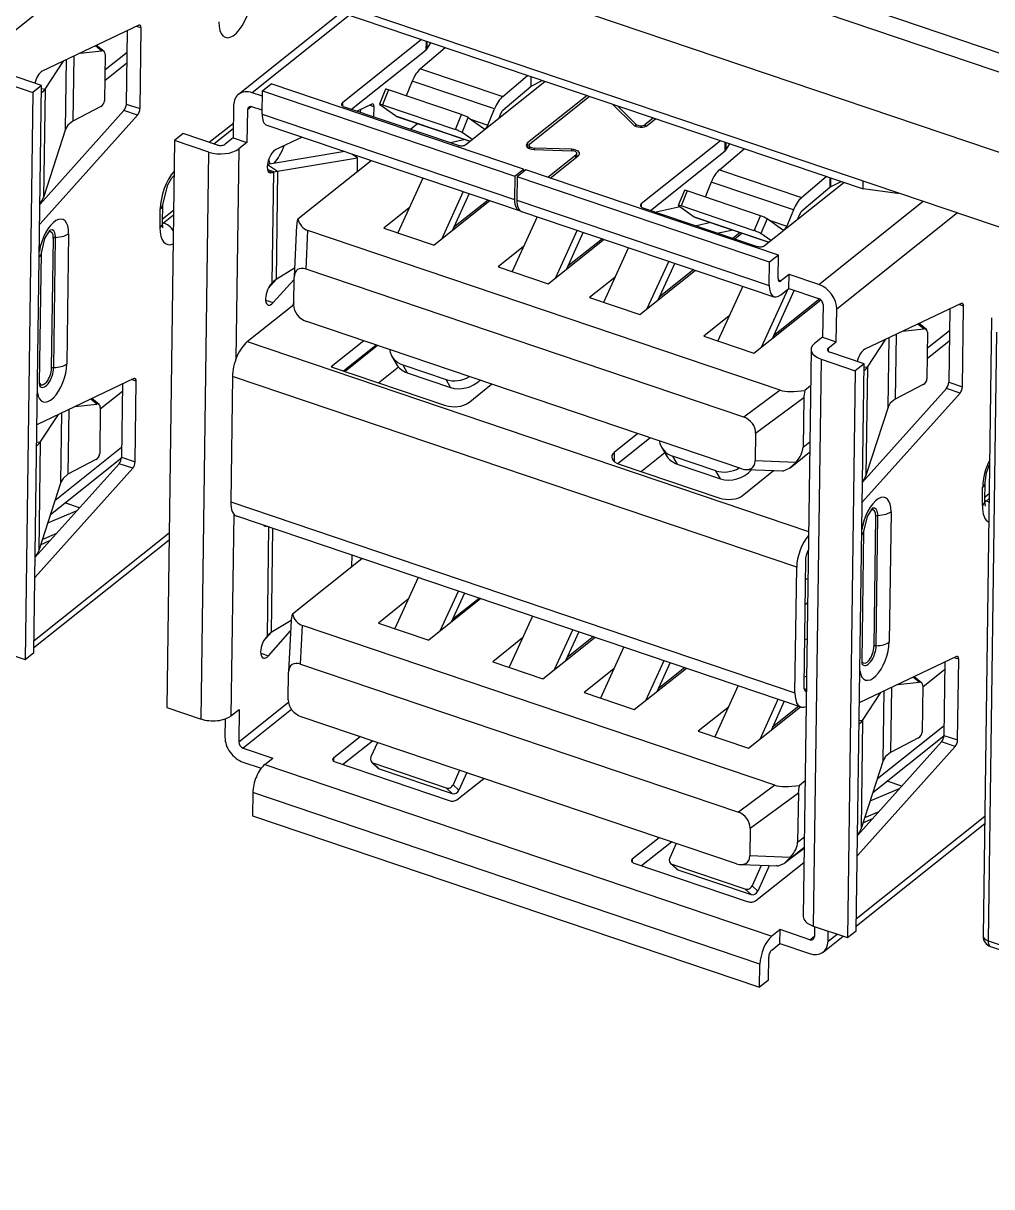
# Model space of a CAD drawing. Header units: millimetres. Extents: x 653 to 802, y 313 to 403.
# Drawn here: x 689.03 to 706.9, y 318.37 to 339.84 of the extents above; entities that cross this region are included whole.
import ezdxf

# ---------------------------------------------------------------- set-up
doc = ezdxf.new("R2010")
doc.units = ezdxf.units.MM

msp = doc.modelspace()

# ---------------------------------------------------------------- linework, layer by layer
for p, q in [((657.058, 354.358), (737.159, 327.276)), ((657.039, 352.987), (737.14, 325.904)), ((691.095, 341.472), (688.865, 339.695)), ((708.8, 338.342), (701.886, 340.68)), ((707.114, 339.265), (703.581, 340.46)), ((694.897, 340.037), (693, 338.525)), ((694.831, 340.06), (704.527, 336.781)), ((695.049, 339.986), (693.254, 338.555)), ((691.163, 339.801), (689.381, 338.955)), ((690.95, 339.7), (690.931, 338.348)), ((691.205, 339.752), (691.119, 339.781)), ((691.184, 338.263), (691.205, 339.752)), ((690.474, 339.331), (690.363, 339.422)), ((690.52, 339.319), (690.383, 339.431)), ((696.38, 339.536), (694.919, 338.371)), ((696.816, 339.388), (696.359, 339)), ((696.467, 339.35), (696.469, 339.506)), ((696.48, 339.502), (696.478, 339.362)), ((696.478, 339.362), (696.55, 339.478)), ((689.812, 337.886), (689.83, 339.168)), ((689.961, 339.231), (689.945, 338.035)), ((690.079, 339.287), (690.474, 339.331)), ((690.541, 339.268), (690.529, 338.41)), ((690.537, 338.979), (690.944, 339.304)), ((695.089, 338.252), (696.467, 339.35)), ((689.431, 338.624), (689.77, 339.14)), ((690.534, 338.784), (690.942, 339.109)), ((696.359, 339), (697.877, 338.487)), ((688.575, 338.775), (689.208, 338.561)), ((689.369, 338.689), (688.736, 338.903)), ((696.208, 338.771), (696.097, 338.498)), ((697.726, 338.258), (696.208, 338.771)), ((697.195, 337.601), (698.657, 338.766)), ((697.877, 338.487), (698.333, 338.875)), ((698.404, 338.681), (698.403, 338.852)), ((698.404, 338.681), (698.607, 338.783)), ((689.208, 338.561), (689.064, 328.1)), ((689.369, 338.689), (689.208, 338.561)), ((689.225, 328.229), (689.369, 338.689)), ((689.368, 338.632), (689.431, 338.624)), ((689.431, 338.624), (689.403, 336.627)), ((693.442, 338.492), (693.254, 338.555)), ((693.437, 338.164), (693.443, 338.593)), ((693.443, 338.593), (693.605, 338.722)), ((693.443, 338.593), (698.102, 337.018)), ((698.263, 337.147), (693.605, 338.722)), ((695.714, 338.62), (695.602, 338.344)), ((695.769, 338.609), (695.656, 338.333)), ((697.118, 338.153), (695.769, 338.609)), ((697.879, 338.234), (698.404, 338.681)), ((690.46, 338.304), (689.945, 338.035)), ((690.931, 338.348), (691.184, 338.263)), ((692.912, 338.326), (692.904, 337.726)), ((694.919, 338.371), (694.918, 338.316)), ((695.463, 338.348), (695.19, 338.218)), ((695.505, 338.298), (695.419, 338.327)), ((695.898, 338.132), (695.61, 338.335)), ((695.656, 338.333), (697.005, 337.877)), ((699.433, 338.503), (698.337, 337.63)), ((698.379, 337.615), (699.475, 338.489)), ((699.912, 338.342), (700.289, 337.965)), ((700.333, 337.976), (699.996, 338.313)), ((690.887, 338.23), (689.339, 336.502)), ((689.342, 336.138), (691.14, 338.144)), ((691.14, 338.144), (690.887, 338.23)), ((693.165, 338.241), (693.156, 337.641)), ((693.24, 338.301), (693.165, 338.241)), ((693.438, 338.234), (693.25, 338.298)), ((693.437, 338.164), (698.096, 336.589)), ((694.949, 338.299), (697.057, 337.587)), ((695.25, 338.246), (695.249, 338.198)), ((695.502, 338.112), (695.505, 338.298)), ((695.898, 338.132), (697.277, 337.666)), ((695.92, 338.121), (697.273, 337.663)), ((697.005, 337.877), (697.118, 338.153)), ((697.128, 337.822), (697.24, 338.097)), ((697.24, 338.097), (697.528, 337.895)), ((697.604, 337.96), (697.726, 338.258)), ((697.841, 338.177), (697.805, 338.086)), ((700.656, 338.09), (700.506, 337.971)), ((689.812, 337.886), (689.403, 336.627)), ((692.463, 337.643), (692.907, 337.998)), ((692.548, 337.615), (692.906, 337.9)), ((693.524, 337.957), (698.183, 336.382)), ((696.173, 337.885), (696.305, 337.99)), ((697.281, 338.069), (697.604, 337.96)), ((700.333, 337.938), (700.333, 337.976)), ((700.506, 337.971), (700.506, 337.934)), ((700.548, 337.956), (700.698, 338.076)), ((691.821, 337.677), (691.678, 327.216)), ((691.983, 337.806), (691.821, 337.677)), ((692.454, 337.463), (691.821, 337.677)), ((692.615, 337.592), (691.983, 337.806)), ((692.904, 337.726), (692.753, 337.606)), ((692.904, 337.726), (693.156, 337.641)), ((694.177, 337.736), (693.681, 337.501)), ((697.184, 337.693), (696.915, 337.635)), ((697.311, 337.693), (697.128, 337.822)), ((701.896, 337.671), (700.434, 336.506)), ((692.31, 327.002), (692.454, 337.463)), ((693.006, 337.521), (692.953, 333.639)), ((693.156, 337.641), (693.006, 337.521)), ((694.963, 337.47), (693.539, 337.235)), ((698.337, 337.63), (698.336, 337.548)), ((698.363, 337.588), (698.363, 337.531)), ((698.457, 337.51), (699.149, 337.487)), ((698.459, 337.536), (698.459, 337.51)), ((699.151, 337.513), (698.459, 337.536)), ((699.151, 337.487), (699.151, 337.513)), ((700.604, 336.387), (701.982, 337.485)), ((701.875, 337.135), (702.331, 337.524)), ((701.982, 337.485), (701.985, 337.641)), ((701.995, 337.637), (701.993, 337.497)), ((701.993, 337.497), (702.066, 337.613)), ((693.539, 337.235), (693.721, 337.11)), ((693.721, 337.11), (695.198, 337.355)), ((694.096, 336.23), (695.447, 337.307)), ((695.198, 337.355), (695.094, 337.426)), ((695.195, 337.106), (695.198, 337.355)), ((695.425, 337.314), (695.424, 337.289)), ((699.229, 337.407), (698.711, 336.995)), ((698.754, 336.981), (699.271, 337.393)), ((699.228, 337.359), (699.229, 337.407)), ((699.244, 337.371), (699.245, 337.435)), ((693.651, 337.096), (693.54, 337.133)), ((693.549, 337.111), (693.627, 337.084)), ((693.623, 335.051), (693.651, 337.096)), ((693.627, 337.084), (693.651, 337.096)), ((693.721, 337.11), (693.694, 335.114)), ((698.102, 337.018), (698.096, 336.589)), ((698.102, 337.018), (698.263, 337.147)), ((698.305, 337.132), (698.144, 337.004)), ((698.263, 337.147), (698.262, 337.098)), ((702.964, 335.557), (698.305, 337.132)), ((701.875, 337.135), (703.393, 336.622)), ((696.404, 336.983), (695.943, 335.972)), ((698.144, 337.004), (698.138, 336.575)), ((702.802, 335.429), (698.144, 337.004)), ((701.724, 336.907), (701.612, 336.633)), ((703.241, 336.394), (701.724, 336.907)), ((702.711, 335.736), (704.172, 336.901)), ((703.393, 336.622), (703.849, 337.01)), ((703.913, 336.81), (703.395, 336.369)), ((703.911, 336.989), (703.913, 336.81)), ((703.928, 336.984), (703.929, 336.821)), ((703.929, 336.821), (704.122, 336.918)), ((704.527, 336.781), (704.529, 336.93)), ((697.146, 336.732), (696.745, 335.852)), ((697.257, 336.695), (696.946, 336.012)), ((701.23, 336.755), (701.117, 336.479)), ((701.284, 336.744), (701.171, 336.469)), ((702.633, 336.288), (701.284, 336.744)), ((705.164, 336.695), (704.527, 336.781)), ((705.164, 336.695), (705.181, 336.709)), ((691.553, 336.07), (691.558, 336.413)), ((691.6, 336.152), (691.605, 336.495)), ((691.601, 336.232), (691.804, 336.393)), ((696.154, 336.434), (695.684, 336.06)), ((697.64, 336.565), (696.611, 335.746)), ((697.609, 336.576), (696.971, 336.068)), ((698.138, 336.575), (702.797, 335)), ((700.434, 336.506), (700.433, 336.451)), ((700.465, 336.434), (702.573, 335.722)), ((701.155, 336.449), (700.709, 336.352)), ((701.126, 336.47), (701.413, 336.267)), ((702.52, 336.012), (701.171, 336.469)), ((703.241, 336.394), (703.119, 336.095)), ((703.709, 335.02), (705.636, 336.556)), ((691.619, 336.156), (691.802, 336.302)), ((698.512, 336.27), (698.051, 335.26)), ((698.225, 336.367), (702.883, 334.792)), ((701.413, 336.267), (702.792, 335.801)), ((701.435, 336.256), (702.789, 335.798)), ((701.72, 336.16), (701.451, 336.101)), ((702.52, 336.012), (702.633, 336.288)), ((702.756, 336.233), (702.643, 335.957)), ((703.043, 336.03), (702.756, 336.233)), ((702.797, 336.204), (703.119, 336.095)), ((703.357, 336.312), (703.32, 336.222)), ((706.272, 336.341), (704.042, 334.563)), ((689.334, 336.141), (689.342, 336.138)), ((689.866, 335.956), (689.833, 333.555)), ((694.074, 336.106), (694.027, 335.164)), ((694.248, 335.303), (694.284, 336.015)), ((703, 333.068), (694.284, 336.015)), ((695.684, 336.06), (696.611, 335.746)), ((699.254, 336.019), (698.853, 335.14)), ((699.365, 335.982), (699.053, 335.3)), ((702.129, 336.021), (701.86, 335.963)), ((702.261, 335.977), (702.129, 335.872)), ((702.16, 335.861), (702.292, 335.966)), ((702.826, 335.828), (702.643, 335.957)), ((689.552, 333.474), (689.585, 335.875)), ((689.592, 333.486), (689.625, 335.887)), ((698.719, 335.033), (699.747, 335.853)), ((699.716, 335.863), (699.079, 335.355)), ((689.332, 333.199), (689.365, 335.6)), ((698.262, 335.722), (697.792, 335.347)), ((700.199, 335.7), (699.737, 334.689)), ((702.964, 335.557), (702.802, 335.429)), ((702.958, 335.128), (702.964, 335.557)), ((694.035, 335.319), (693.694, 335.114)), ((702.328, 332.571), (694.248, 335.303)), ((697.792, 335.347), (698.719, 335.033)), ((700.941, 335.449), (700.539, 334.57)), ((701.051, 335.412), (700.74, 334.73)), ((702.797, 335), (702.802, 335.429)), ((693.701, 335.118), (693.549, 334.948)), ((693.642, 334.684), (694.026, 335.113)), ((694.02, 334.643), (694.027, 335.154)), ((699.948, 335.151), (699.478, 334.777)), ((700.406, 334.463), (701.434, 335.283)), ((701.403, 335.293), (700.765, 334.785)), ((702.96, 335.102), (703.01, 335.086)), ((703.161, 335.206), (703.01, 335.086)), ((703.157, 334.948), (703.161, 335.206)), ((703.709, 335.02), (703.161, 335.206)), ((693.623, 335.051), (693.599, 335.024)), ((702.307, 334.987), (701.845, 333.977)), ((703.138, 334.933), (702.647, 333.857)), ((703.257, 334.914), (702.848, 334.017)), ((703.007, 334.828), (703.157, 334.948)), ((703.157, 334.948), (703.705, 334.763)), ((693.5, 334.732), (693.642, 334.684)), ((699.478, 334.777), (700.406, 334.463)), ((702.514, 333.751), (703.749, 334.735)), ((703.727, 334.753), (702.873, 334.072)), ((706.34, 334.67), (704.558, 333.823)), ((693.164, 333.965), (694.02, 334.647)), ((702.056, 334.439), (701.586, 334.064)), ((703.789, 334.649), (703.78, 334.049)), ((704.033, 333.963), (704.042, 334.563)), ((706.127, 334.569), (706.108, 333.217)), ((706.382, 334.62), (706.296, 334.649)), ((706.361, 333.131), (706.382, 334.62)), ((702.289, 331.619), (694.261, 334.334)), ((705.651, 334.199), (705.54, 334.29)), ((705.697, 334.187), (705.56, 334.299)), ((706.9, 334.404), (706.743, 322.998)), ((701.586, 334.064), (702.514, 333.751)), ((703.78, 334.049), (703.63, 333.929)), ((703.78, 334.049), (704.033, 333.963)), ((704.608, 333.492), (704.947, 334.008)), ((704.989, 332.754), (705.007, 334.037)), ((705.138, 334.099), (705.122, 332.904)), ((705.256, 334.155), (705.651, 334.199)), ((705.718, 334.137), (705.706, 333.278)), ((705.714, 333.848), (706.121, 334.172)), ((706.99, 334.142), (706.836, 322.91)), ((693.164, 333.965), (703.521, 330.463)), ((695.312, 333.978), (694.714, 333.502)), ((694.939, 333.426), (695.536, 333.902)), ((695.569, 333.891), (694.971, 333.415)), ((703.567, 333.82), (703.423, 323.359)), ((703.883, 333.843), (703.882, 333.788)), ((703.883, 333.843), (704.033, 333.963)), ((705.711, 333.653), (706.119, 333.977)), ((695.828, 333.701), (695.912, 333.553)), ((703.752, 333.643), (703.608, 323.182)), ((703.752, 333.643), (704.384, 333.429)), ((704.546, 333.558), (703.913, 333.772)), ((694.714, 333.502), (696.822, 332.789)), ((695.588, 333.207), (695.952, 333.497)), ((696.033, 333.537), (696.117, 333.389)), ((696.033, 333.537), (696.832, 333.266)), ((696.117, 333.389), (696.916, 333.119)), ((704.384, 333.429), (704.241, 322.969)), ((704.546, 333.558), (704.384, 333.429)), ((704.402, 323.097), (704.546, 333.558)), ((704.545, 333.5), (704.608, 333.492)), ((704.608, 333.492), (704.58, 331.496)), ((691.073, 333.285), (689.291, 332.438)), ((690.86, 333.184), (690.842, 331.832)), ((691.115, 333.235), (691.03, 333.264)), ((691.095, 331.746), (691.115, 333.235)), ((692.889, 333.322), (692.858, 331.007)), ((703.302, 329.801), (692.889, 333.322)), ((696.916, 333.119), (696.832, 333.266)), ((697.237, 332.832), (697.673, 333.18)), ((705.637, 333.173), (705.122, 332.904)), ((706.108, 333.217), (706.361, 333.131)), ((690.858, 333.045), (690.451, 332.72)), ((703, 333.068), (702.328, 332.571)), ((703.558, 333.147), (703.455, 333.066)), ((706.064, 333.098), (704.516, 331.371)), ((704.519, 331.007), (706.317, 333.013)), ((706.317, 333.013), (706.064, 333.098)), ((689.99, 332.77), (690.385, 332.814)), ((690.385, 332.814), (690.274, 332.905)), ((690.43, 332.802), (690.293, 332.914)), ((690.451, 332.751), (690.44, 331.893)), ((702.543, 332.275), (703.433, 332.932)), ((703.433, 332.932), (703.42, 332.02)), ((704.989, 332.754), (704.58, 331.496)), ((689.341, 332.107), (689.681, 332.623)), ((689.723, 331.369), (689.741, 332.652)), ((689.872, 332.714), (689.855, 331.519)), ((689.291, 332.438), (689.283, 332.434)), ((689.278, 332.115), (689.341, 332.107)), ((689.341, 332.107), (689.314, 330.11)), ((700.371, 332.268), (699.935, 331.92)), ((699.999, 331.716), (700.595, 332.192)), ((702.543, 332.275), (702.536, 331.764)), ((703.42, 332.02), (703.544, 332.118)), ((689.615, 331.036), (690.844, 332.016)), ((699.935, 331.92), (699.932, 331.756)), ((700.868, 331.912), (700.436, 331.567)), ((700.808, 332.017), (700.892, 331.87)), ((703.181, 331.637), (703.541, 331.923)), ((690.798, 331.713), (689.249, 329.986)), ((689.53, 330.775), (690.841, 331.82)), ((690.371, 331.788), (689.855, 331.519)), ((691.05, 331.628), (690.798, 331.713)), ((690.842, 331.832), (691.095, 331.746)), ((700.026, 331.706), (701.881, 331.079)), ((701.012, 331.853), (701.096, 331.706)), ((701.812, 331.583), (701.012, 331.853)), ((701.096, 331.706), (701.896, 331.436)), ((703.285, 331.737), (702.536, 331.764)), ((689.252, 329.621), (691.05, 331.628)), ((701.896, 331.436), (701.812, 331.583)), ((702.295, 331.122), (702.877, 331.585)), ((702.371, 331.603), (703.058, 331.579)), ((689.723, 331.369), (689.314, 330.11)), ((706.73, 330.939), (706.734, 331.282)), ((706.777, 331.02), (706.781, 331.363)), ((692.858, 331.007), (703.271, 327.486)), ((704.511, 331.009), (704.519, 331.007)), ((706.778, 331.1), (706.855, 331.162)), ((706.796, 331.024), (706.854, 331.07)), ((690.02, 330.845), (689.478, 330.615)), ((690.066, 330.897), (689.797, 330.988)), ((705.043, 330.824), (705.01, 328.423)), ((692.913, 330.785), (692.862, 327.06)), ((692.966, 330.748), (703.379, 327.227)), ((704.729, 328.343), (704.762, 330.744)), ((704.769, 328.354), (704.802, 330.755)), ((689.228, 328.451), (691.722, 330.438)), ((689.381, 330.317), (689.647, 330.429)), ((693.534, 328.534), (693.561, 330.546)), ((693.631, 330.523), (693.605, 328.597)), ((704.509, 328.068), (704.542, 330.469)), ((689.226, 328.321), (691.72, 330.308)), ((689.348, 330.215), (689.531, 330.3)), ((693.996, 328.942), (695.28, 329.965)), ((695.095, 329.817), (695.098, 330.027)), ((703.464, 329.93), (703.432, 327.615)), ((703.271, 327.486), (703.302, 329.801)), ((689.244, 329.624), (689.252, 329.621)), ((696.319, 329.614), (695.888, 328.669)), ((703.459, 329.579), (703.509, 329.593)), ((696.726, 328.629), (697.061, 329.363)), ((697.172, 329.326), (696.927, 328.789)), ((696.135, 329.211), (695.584, 328.771)), ((697.473, 329.224), (696.511, 328.458)), ((696.952, 328.844), (697.442, 329.234)), ((703.452, 329.11), (703.503, 329.15)), ((698.427, 328.901), (697.996, 327.956)), ((693.974, 328.819), (693.605, 328.597)), ((693.974, 328.818), (693.927, 327.876)), ((694.148, 328.014), (694.184, 328.726)), ((702.9, 325.779), (694.184, 328.726)), ((695.584, 328.771), (696.511, 328.458)), ((698.834, 327.916), (699.169, 328.65)), ((693.612, 328.602), (693.459, 328.431)), ((693.534, 328.534), (693.51, 328.507)), ((693.553, 328.167), (693.964, 328.627)), ((698.243, 328.498), (697.692, 328.059)), ((698.619, 327.745), (699.581, 328.511)), ((699.28, 328.613), (699.035, 328.076)), ((699.55, 328.522), (699.06, 328.132)), ((703.494, 328.478), (703.444, 328.464)), ((688.431, 328.314), (689.064, 328.1)), ((689.064, 328.1), (689.225, 328.229)), ((693.411, 328.215), (693.553, 328.167)), ((700.113, 328.331), (699.682, 327.386)), ((694.148, 328.014), (702.227, 325.283)), ((697.692, 328.059), (698.619, 327.745)), ((700.52, 327.346), (700.855, 328.08)), ((700.966, 328.043), (700.721, 327.506)), ((706.25, 328.153), (704.468, 327.307)), ((706.037, 328.052), (706.019, 326.7)), ((706.292, 328.104), (706.206, 328.133)), ((706.272, 326.615), (706.292, 328.104)), ((693.92, 327.355), (693.927, 327.866)), ((699.929, 327.928), (699.378, 327.489)), ((700.306, 327.175), (701.267, 327.941)), ((701.236, 327.951), (700.746, 327.561)), ((703.434, 327.778), (703.484, 327.793)), ((706.035, 327.913), (705.628, 327.588)), ((702.221, 327.618), (701.79, 326.673)), ((705.049, 327.582), (705.032, 326.387)), ((705.167, 327.639), (705.562, 327.683)), ((705.562, 327.683), (705.451, 327.773)), ((705.607, 327.671), (705.47, 327.783)), ((705.628, 327.62), (705.616, 326.762)), ((699.378, 327.489), (700.306, 327.175)), ((702.628, 326.633), (702.963, 327.367)), ((703.437, 327.563), (703.481, 327.548)), ((704.518, 326.976), (704.857, 327.492)), ((704.9, 326.238), (704.917, 327.52)), ((691.678, 327.216), (692.31, 327.002)), ((692.862, 327.06), (693.013, 327.18)), ((693.005, 326.579), (693.923, 327.312)), ((693.013, 327.18), (693.005, 326.579)), ((693.981, 327.177), (693.088, 326.465)), ((702.037, 327.215), (701.486, 326.776)), ((702.413, 326.462), (703.375, 327.228)), ((703.074, 327.33), (702.829, 326.793)), ((703.344, 327.239), (702.854, 326.849)), ((704.468, 327.307), (704.46, 327.302)), ((692.756, 327.004), (692.752, 326.665)), ((702.189, 324.331), (694.161, 327.045)), ((704.455, 326.983), (704.518, 326.976)), ((704.518, 326.976), (704.491, 324.979)), ((701.486, 326.776), (702.413, 326.462)), ((704.791, 325.904), (706.021, 326.884)), ((695.25, 326.677), (694.753, 326.281)), ((694.923, 326.162), (695.474, 326.601)), ((695.564, 326.571), (695.445, 326.304)), ((705.974, 326.582), (704.426, 324.854)), ((704.429, 324.49), (706.227, 326.496)), ((704.707, 325.644), (706.018, 326.689)), ((705.548, 326.656), (705.032, 326.387)), ((706.227, 326.496), (705.974, 326.582)), ((706.019, 326.7), (706.272, 326.615)), ((693.088, 326.465), (693.636, 326.28)), ((694.753, 326.281), (694.752, 326.226)), ((693.084, 326.208), (693.421, 326.094)), ((693.485, 326.16), (693.636, 326.28)), ((693.485, 326.16), (702.844, 322.996)), ((694.783, 326.209), (696.891, 325.497)), ((695.461, 326.202), (695.568, 326.102)), ((695.489, 326.185), (695.596, 326.085)), ((696.838, 325.729), (695.489, 326.185)), ((695.596, 326.085), (696.946, 325.629)), ((704.9, 326.238), (704.491, 324.979)), ((697.082, 326.058), (696.963, 325.79)), ((697.029, 325.511), (697.527, 325.907)), ((697.214, 326.013), (697.07, 325.69)), ((703.458, 325.859), (703.355, 325.777)), ((705.243, 325.766), (704.974, 325.857)), ((693.265, 325.646), (693.26, 325.217)), ((702.625, 322.481), (693.265, 325.646)), ((696.946, 325.629), (696.838, 325.729)), ((696.963, 325.79), (697.07, 325.69)), ((702.9, 325.779), (702.227, 325.283)), ((702.443, 324.986), (703.333, 325.643)), ((703.333, 325.643), (703.32, 324.732)), ((705.196, 325.714), (704.655, 325.484)), ((693.26, 325.217), (702.619, 322.052)), ((704.558, 325.185), (704.824, 325.298)), ((704.403, 323.189), (706.772, 325.077)), ((704.405, 323.319), (706.773, 325.207)), ((704.525, 325.084), (704.708, 325.169)), ((700.765, 324.812), (700.268, 324.416)), ((702.443, 324.986), (702.436, 324.476)), ((703.32, 324.732), (703.444, 324.83)), ((700.438, 324.297), (700.99, 324.736)), ((701.08, 324.706), (700.96, 324.439)), ((703.081, 324.348), (703.441, 324.635)), ((703.441, 324.613), (703.225, 324.453)), ((700.268, 324.416), (700.267, 324.361)), ((703.184, 324.449), (702.436, 324.476)), ((702.545, 323.646), (703.437, 324.357)), ((704.421, 324.493), (704.429, 324.49)), ((700.299, 324.344), (702.406, 323.632)), ((700.976, 324.337), (701.084, 324.237)), ((701.005, 324.32), (701.112, 324.22)), ((702.354, 323.864), (701.005, 324.32)), ((701.112, 324.22), (702.461, 323.764)), ((702.27, 324.315), (702.958, 324.291)), ((702.646, 324.302), (702.478, 323.926)), ((702.796, 324.296), (702.585, 323.825)), ((702.478, 323.926), (702.585, 323.825)), ((702.461, 323.764), (702.354, 323.864)), ((702.995, 323.116), (702.844, 322.996)), ((702.991, 322.858), (702.995, 323.116)), ((703.543, 322.93), (702.995, 323.116)), ((703.608, 323.182), (704.241, 322.969)), ((703.631, 323.175), (703.628, 322.987)), ((703.881, 322.902), (703.884, 323.089)), ((704.241, 322.969), (704.402, 323.097)), ((702.841, 322.738), (702.991, 322.858)), ((702.991, 322.858), (703.539, 322.673)), ((703.543, 322.93), (703.629, 322.998)), ((703.793, 322.703), (704.16, 322.996)), ((703.881, 322.902), (704.047, 323.034)), ((706.836, 322.91), (719.947, 318.476)), ((706.879, 322.806), (719.99, 318.373)), ((702.619, 322.052), (702.625, 322.481)), ((702.78, 322.181), (702.786, 322.61)), ((702.78, 322.181), (702.619, 322.052))]:
    msp.add_line(p, q)
for points in [[(689.368, 338.56), (689.409, 338.595), (689.431, 338.624)], [(689.945, 338.035), (689.852, 337.958), (689.812, 337.886)], [(691.605, 336.495), (691.696, 336.856), (691.774, 336.984), (691.821, 337.036)], [(693.651, 337.096), (693.687, 337.106), (693.721, 337.11)], [(689.403, 336.627), (689.374, 336.568), (689.341, 336.524)], [(689.365, 335.595), (689.429, 335.868), (689.522, 336.016), (689.533, 336.026), (689.534, 336.026), (689.534, 336.026), (689.534, 336.027)], [(689.625, 335.887), (689.777, 335.91), (689.866, 335.956)], [(691.609, 336.064), (691.609, 336.064), (691.609, 336.064), (691.609, 336.064), (691.609, 336.064), (691.609, 336.064), (691.609, 336.064), (691.608, 336.07), (691.6, 336.152)], [(693.694, 335.114), (693.651, 335.08), (693.623, 335.051)], [(694.02, 334.684), (694.01, 334.657), (694.002, 334.636)], [(704.545, 333.429), (704.586, 333.463), (704.608, 333.492)], [(689.337, 333.141), (689.337, 333.141), (689.337, 333.141), (689.336, 333.146), (689.332, 333.204)], [(705.122, 332.904), (705.029, 332.827), (704.989, 332.754)], [(689.279, 332.044), (689.32, 332.078), (689.341, 332.107)], [(703.032, 331.593), (703.042, 331.583), (703.06, 331.579), (703.17, 331.628), (703.285, 331.737)], [(706.781, 331.363), (706.808, 331.546), (706.862, 331.7)], [(689.855, 331.519), (689.763, 331.442), (689.723, 331.369)], [(704.58, 331.496), (704.551, 331.437), (704.518, 331.393)], [(706.786, 330.932), (706.786, 330.932), (706.786, 330.932), (706.786, 330.932), (706.786, 330.932), (706.786, 330.932), (706.786, 330.933), (706.784, 330.938), (706.777, 331.02)], [(704.542, 330.464), (704.606, 330.737), (704.699, 330.885), (704.71, 330.894), (704.711, 330.895), (704.711, 330.895), (704.711, 330.895)], [(704.802, 330.755), (704.954, 330.779), (705.043, 330.824)], [(689.314, 330.11), (689.285, 330.051), (689.252, 330.007)], [(693.605, 328.597), (693.562, 328.563), (693.534, 328.534)], [(704.514, 328.01), (704.514, 328.01), (704.514, 328.01), (704.513, 328.014), (704.509, 328.073)], [(704.456, 326.912), (704.497, 326.947), (704.518, 326.976)], [(705.032, 326.387), (704.939, 326.31), (704.9, 326.238)], [(704.491, 324.979), (704.462, 324.92), (704.429, 324.876)], [(702.931, 324.305), (702.942, 324.294), (702.96, 324.291), (703.07, 324.339), (703.184, 324.449)]]:
    msp.add_lwpolyline(points)
msp.add_arc((706.943, 322.995), 0.2, 179.2129, 251.319)
for centre, major_axis, ratio, start_param, end_param in [((692.937, 340.099), (0.176, 0.521), 0.455861, 2.187054, 5.160237), ((691.151, 339.709), (0.032, 0.0947), 0.455861, 5.328646, 6.699113), ((690.456, 339.241), (-0.0633, -0.0774), 0.720108, 2.405965, 3.776432), ((696.383, 339.379), (-0.1, 0.0014), 0.514436, 2.581106, 2.840325), ((689.354, 338.746), (0.072, 0.213), 0.455861, 0.415928, 1.791749), ((696.362, 338.663), (0.128, 0.379), 0.455861, 0.651164, 1.436562), ((693.249, 338.212), (-0.249, 0.313), 0.726324, 5.437492, 7.008289), ((695.807, 338.582), (0.0926, -0.0378), 0.119117, 2.047812, 3.141577), ((690.445, 338.383), (-0.0633, -0.0774), 0.720108, 1.035498, 2.405965), ((690.878, 338.305), (-0.032, -0.0947), 0.455861, 0.816587, 2.187054), ((693.249, 338.212), (0.0623, -0.0782), 0.726324, 2.2959, 3.866696), ((695.003, 338.342), (-0.1, 0.0014), 0.514436, 5.722698, 7.293495), ((695.451, 338.255), (0.032, 0.0947), 0.455861, 5.328646, 6.699113), ((695.695, 338.306), (-0.0926, 0.0378), 0.119117, 5.189405, 6.760201), ((697.88, 338.15), (-0.128, -0.379), 0.455861, 3.792757, 4.578155), ((691.13, 338.22), (0.032, 0.0947), 0.455861, 3.958179, 5.328559), ((693.652, 338.336), (0.128, 0.379), 0.455861, 2.187054, 3.141582), ((696.048, 338.5), (0.128, 0.379), 0.455861, 3.007358, 3.141612), ((697.156, 338.126), (0.0926, -0.0378), 0.119117, 0.477016, 2.047812), ((697.88, 338.15), (0.032, 0.0947), 0.455861, 0.651164, 1.436562), ((697.044, 337.85), (-0.0926, 0.0378), 0.119117, 3.618608, 5.189405), ((697.565, 337.987), (0.032, 0.0947), 0.455861, 3.007358, 4.578155), ((700.422, 337.999), (-0.15, 0.002), 0.514436, 0.486711, 2.581106), ((700.422, 337.999), (0.1, -0.0014), 0.514436, 3.628303, 5.722698), ((692.669, 337.635), (0.4, -0.005), 0.514436, 4.151902, 5.722698), ((692.669, 337.635), (-0.1, 0.0014), 0.514436, 1.010309, 2.581106), ((693.654, 337.292), (0.072, 0.213), 0.455861, 0.415928, 3.557521), ((693.595, 337.698), (0.192, 0.568), 0.455861, 3.985836, 4.654726), ((697.111, 337.629), (-0.1, 0.0014), 0.514436, 1.010309, 2.581106), ((698.463, 337.587), (-0.15, 0.002), 0.514436, 5.722698, 7.817094), ((698.463, 337.587), (0.1, -0.0014), 0.514436, 2.581106, 4.675501), ((699.145, 337.436), (0.1, -0.0014), 0.514436, 5.722698, 7.817094), ((699.145, 337.436), (-0.15, 0.002), 0.514436, 2.581106, 4.675501), ((701.898, 337.514), (-0.1, 0.0014), 0.514436, 2.581106, 2.840325), ((693.335, 337.269), (0.187, -0.235), 0.726324, 0.945923, 1.248105), ((691.88, 336.67), (0.192, 0.568), 0.455861, 0.845716, 2.187054), ((701.878, 336.798), (0.128, 0.379), 0.455861, 0.651164, 1.436562), ((703.997, 336.782), (0.1, 0.0008), 0.539471, 2.310272, 2.569491), ((698.311, 336.761), (-0.128, -0.379), 0.455861, 5.328646, 6.405501), ((701.322, 336.717), (0.0926, -0.0378), 0.119117, 2.047812, 3.141577), ((703.395, 336.285), (-0.128, -0.379), 0.455861, 3.792757, 4.578155), ((691.305, 336.499), (0.3, -0.004), 0.514436, 5.722698, 6.281485), ((698.353, 336.746), (0.128, 0.379), 0.455861, 2.187054, 3.141582), ((700.518, 336.477), (-0.1, 0.0014), 0.514436, 5.722698, 7.293495), ((701.21, 336.441), (-0.0926, 0.0378), 0.119117, 5.189405, 6.760201), ((689.592, 335.737), (0.163, 0.483), 0.455861, 5.3294, 8.234392), ((691.619, 336.198), (0.0312, -0.0391), 0.726324, 4.973322, 5.437492), ((691.622, 336.413), (0.096, 0.284), 0.455861, 3.637463, 3.75785), ((691.615, 335.898), (-0.187, 0.235), 0.726324, 4.641589, 5.437492), ((694.398, 336.575), (0.298, 0.555), 0.230584, 2.359613, 2.723188), ((694.386, 336.343), (0.078, 0.335), 0.867622, 2.107535, 3.058283), ((701.563, 336.635), (0.128, 0.379), 0.455861, 3.007358, 3.141612), ((702.672, 336.261), (0.0926, -0.0378), 0.119117, 0.477016, 2.047812), ((703.395, 336.285), (0.032, 0.0947), 0.455861, 0.651164, 1.436562), ((689.321, 336.308), (0.072, 0.213), 0.455861, 3.888426, 3.958179), ((689.465, 335.78), (-0.071, -0.211), 0.455861, 2.187054, 3.521789), ((689.483, 335.774), (-0.084, -0.25), 0.455861, 2.303925, 3.504456), ((691.875, 336.327), (0.192, 0.568), 0.455861, 2.187054, 3.528391), ((691.3, 336.156), (-0.3, 0.004), 0.514436, 2.581106, 3.14161), ((702.559, 335.985), (-0.0926, 0.0378), 0.119117, 3.618608, 5.189405), ((703.081, 336.122), (0.032, 0.0947), 0.455861, 3.007358, 4.578155), ((689.627, 335.861), (-0.05, 0.0007), 0.514436, 4.760148, 5.722698), ((689.483, 335.774), (-0.084, -0.25), 0.455861, 2.187054, 2.303925), ((702.626, 335.765), (-0.1, 0.0014), 0.514436, 1.010309, 2.581106), ((689.065, 335.604), (0.3, -0.004), 0.514436, 5.771684, 6.286783), ((694.319, 334.98), (-0.234, 0.31), 0.561026, 5.595178, 6.909501), ((703.012, 335.171), (0.032, 0.0947), 0.455861, 2.187054, 3.75785), ((693.621, 334.854), (0.072, 0.213), 0.455861, 0.816587, 3.958179), ((703.012, 335.171), (-0.128, -0.379), 0.455861, 5.328646, 6.899443), ((703.704, 334.677), (-0.249, 0.313), 0.726324, 3.866696, 5.437492), ((703.704, 334.677), (0.0623, -0.0782), 0.726324, 0.725103, 2.2959), ((706.328, 334.577), (0.032, 0.0947), 0.455861, 5.328646, 6.699113), ((694.313, 334.59), (0.255, -0.177), 0.82013, 3.648436, 5.052917), ((705.633, 334.11), (-0.0633, -0.0774), 0.720108, 2.405965, 3.776432), ((693.158, 333.536), (0.16, 0.474), 0.455861, 0.616257, 2.187054), ((696.263, 333.948), (0.434, 0.248), 0.824943, 2.841525, 3.774136), ((703.967, 333.815), (0.4, -0.005), 0.514436, 2.581106, 4.151902), ((703.967, 333.815), (-0.1, 0.0014), 0.514436, 5.722698, 7.293495), ((704.531, 333.615), (0.072, 0.213), 0.455861, 0.415928, 1.791749), ((689.559, 333.336), (0.163, 0.483), 0.455861, 2.422947, 5.328898), ((689.45, 333.373), (-0.084, -0.25), 0.455861, 5.910616, 8.470239), ((689.432, 333.379), (-0.071, -0.211), 0.455861, 5.894329, 8.470239), ((689.594, 333.46), (0.05, -0.0007), 0.514436, 1.618555, 2.581106), ((689.58, 333.64), (-0.3, 0.004), 0.514436, 1.618555, 2.581106), ((696.347, 333.801), (-0.434, -0.248), 0.824943, 6.283164, 6.915729), ((691.061, 333.192), (0.032, 0.0947), 0.455861, 5.328646, 6.699113), ((697.062, 333.678), (0.434, 0.248), 0.824943, 3.774136, 4.706747), ((697.146, 333.531), (-0.434, -0.248), 0.824943, 0.632543, 1.842891), ((705.622, 333.252), (-0.0633, -0.0774), 0.720108, 1.035498, 2.405965), ((706.054, 333.174), (-0.032, -0.0947), 0.455861, 0.816587, 2.187054), ((703.537, 333.249), (0.606, 0.125), 0.268287, 3.571664, 4.522413), ((703.757, 333.411), (0.298, 0.555), 0.230584, 2.359613, 2.723188), ((706.307, 333.088), (0.032, 0.0947), 0.455861, 3.958179, 5.328559), ((690.367, 332.725), (-0.0633, -0.0774), 0.720108, 2.405965, 3.776432), ((696.984, 332.918), (-0.3, 0.004), 0.514436, 1.010309, 2.581106), ((702.249, 332.298), (0.236, -0.188), 0.93321, 0.625882, 1.940205), ((701.242, 332.265), (0.434, 0.248), 0.824943, 2.841525, 3.774136), ((690.355, 331.866), (-0.0633, -0.0774), 0.720108, 1.035498, 2.405965), ((700.188, 331.834), (-0.3, 0.004), 0.514436, 5.722698, 7.293495), ((701.326, 332.117), (-0.434, -0.248), 0.824943, 6.283164, 6.915729), ((702.36, 331.749), (1.049, 0.346), 0.445336, 5.626219, 6.130717), ((690.788, 331.789), (-0.032, -0.0947), 0.455861, 0.816587, 2.187054), ((691.041, 331.703), (0.032, 0.0947), 0.455861, 3.958179, 5.328559), ((702.244, 331.908), (0.243, -0.267), 0.605953, 5.453041, 6.857523), ((707.057, 331.539), (0.192, 0.568), 0.455861, 1.279992, 2.187054), ((702.041, 331.994), (0.434, 0.248), 0.824943, 3.774136, 4.706747), ((702.125, 331.847), (-0.434, -0.248), 0.824943, 0.632543, 1.933163), ((706.481, 331.367), (0.3, -0.004), 0.514436, 5.722698, 6.281485), ((693.126, 331.221), (0.16, 0.474), 0.455861, 2.187054, 3.141582), ((702.043, 331.207), (-0.3, 0.004), 0.514436, 1.010309, 2.581106), ((704.769, 330.606), (0.163, 0.483), 0.455861, 5.3294, 8.234392), ((704.497, 331.176), (0.072, 0.213), 0.455861, 3.888426, 3.958179), ((706.477, 331.024), (-0.3, 0.004), 0.514436, 2.581106, 3.14161), ((706.799, 331.281), (0.096, 0.284), 0.455861, 3.637463, 3.75785), ((706.796, 331.067), (0.0312, -0.0391), 0.726324, 4.973322, 5.437492), ((706.792, 330.767), (-0.187, 0.235), 0.726324, 5.208794, 5.437492), ((704.642, 330.648), (-0.071, -0.211), 0.455861, 2.187054, 3.521789), ((704.66, 330.642), (-0.084, -0.25), 0.455861, 2.303925, 3.504456), ((707.052, 331.196), (0.192, 0.568), 0.455861, 2.187054, 3.094115), ((693.565, 330.776), (0.072, 0.213), 0.455861, 2.900241, 3.382917), ((704.804, 330.729), (-0.05, 0.0007), 0.514436, 4.760148, 5.722698), ((704.66, 330.642), (-0.084, -0.25), 0.455861, 2.187054, 2.303925), ((703.571, 330.016), (-0.16, -0.474), 0.455861, 3.971405, 5.328646), ((704.242, 330.473), (0.3, -0.004), 0.514436, 5.771684, 6.286783), ((703.571, 330.016), (0.064, 0.189), 0.455861, 1.174651, 2.187054), ((689.231, 329.791), (0.072, 0.213), 0.455861, 3.888426, 3.958179), ((694.297, 329.287), (0.298, 0.555), 0.230584, 2.359613, 2.723188), ((694.286, 329.054), (0.078, 0.335), 0.867622, 2.107535, 3.058283), ((693.531, 328.337), (0.072, 0.213), 0.455861, 0.816587, 3.958179), ((704.736, 328.205), (0.163, 0.483), 0.455861, 2.422947, 5.328898), ((704.627, 328.241), (-0.084, -0.25), 0.455861, 5.910616, 8.470239), ((704.609, 328.247), (-0.071, -0.211), 0.455861, 5.894329, 8.470239), ((704.771, 328.329), (0.05, -0.0007), 0.514436, 1.618555, 2.581106), ((704.757, 328.509), (-0.3, 0.004), 0.514436, 1.618555, 2.581106), ((694.218, 327.691), (-0.234, 0.31), 0.561026, 5.595178, 6.909501), ((706.238, 328.061), (0.032, 0.0947), 0.455861, 5.328646, 6.699113), ((703.539, 327.7), (0.064, 0.189), 0.455861, 2.187054, 3.199456), ((705.544, 327.593), (-0.0633, -0.0774), 0.720108, 2.405965, 3.776432), ((694.213, 327.301), (0.255, -0.177), 0.82013, 3.648436, 5.052917), ((703.539, 327.7), (-0.16, -0.474), 0.455861, 5.328646, 6.685888), ((692.525, 327.174), (-0.4, 0.005), 0.514436, 1.010309, 2.581106), ((705.532, 326.735), (-0.0633, -0.0774), 0.720108, 1.035498, 2.405965), ((693.089, 326.551), (-0.249, 0.313), 0.726324, 0.725103, 2.2959), ((693.089, 326.551), (0.0623, -0.0782), 0.726324, 3.866696, 5.437492), ((705.965, 326.657), (-0.032, -0.0947), 0.455861, 0.816587, 2.187054), ((706.218, 326.572), (0.032, 0.0947), 0.455861, 3.958179, 5.328559), ((694.837, 326.252), (-0.1, 0.0014), 0.514436, 5.722698, 7.293495), ((695.529, 326.275), (0.0683, 0.073), 0.871586, 1.947535, 3.518331), ((693.481, 325.817), (0.128, 0.379), 0.455861, 0.616257, 2.187054), ((695.637, 326.175), (-0.0683, -0.073), 0.871586, 6.283178, 6.659924), ((696.878, 325.819), (0.0683, 0.073), 0.871586, 3.518331, 5.089128), ((696.986, 325.718), (-0.0683, -0.073), 0.871586, 0.376739, 1.947535), ((703.437, 325.96), (0.606, 0.125), 0.268287, 3.571664, 4.522413), ((703.656, 326.123), (0.298, 0.555), 0.230584, 2.359613, 2.723188), ((696.945, 325.539), (-0.1, 0.0014), 0.514436, 1.010309, 2.581106), ((702.149, 325.01), (0.236, -0.188), 0.93321, 0.625882, 1.940205), ((702.259, 324.461), (1.049, 0.346), 0.445336, 5.626219, 6.130717), ((700.352, 324.387), (-0.1, 0.0014), 0.514436, 5.722698, 7.293495), ((701.045, 324.41), (0.0683, 0.073), 0.871586, 1.947535, 3.518331), ((702.144, 324.62), (0.243, -0.267), 0.605953, 5.453041, 6.857523), ((703.238, 324.802), (-0.128, -0.379), 0.455861, 0.372962, 0.581351), ((704.408, 324.66), (0.072, 0.213), 0.455861, 3.888426, 3.958179), ((701.152, 324.31), (-0.0683, -0.073), 0.871586, 6.283178, 6.659924), ((702.394, 323.954), (0.0683, 0.073), 0.871586, 3.518331, 5.089128), ((702.501, 323.854), (-0.0683, -0.073), 0.871586, 0.376739, 1.947535), ((702.46, 323.675), (-0.1, 0.0014), 0.514436, 1.010309, 2.581106), ((703.823, 323.354), (-0.4, 0.005), 0.514436, 0.000017, 1.010309), ((702.84, 322.653), (-0.128, -0.379), 0.455861, 3.75785, 5.328646), ((703.544, 323.016), (-0.249, 0.313), 0.726324, 2.2959, 3.866696), ((703.544, 323.016), (0.0623, -0.0782), 0.726324, 5.437492, 7.008289), ((706.943, 322.995), (-0.2, 0.003), 0.514436, 0.000017, 1.010309), ((706.943, 322.995), (0.064, 0.189), 0.455861, 2.187054, 3.141582), ((702.84, 322.653), (0.032, 0.0947), 0.455861, 0.616257, 2.187054)]:
    msp.add_ellipse(centre, major_axis=major_axis, ratio=ratio, start_param=start_param, end_param=end_param)

doc.saveas('drawing.dxf')
